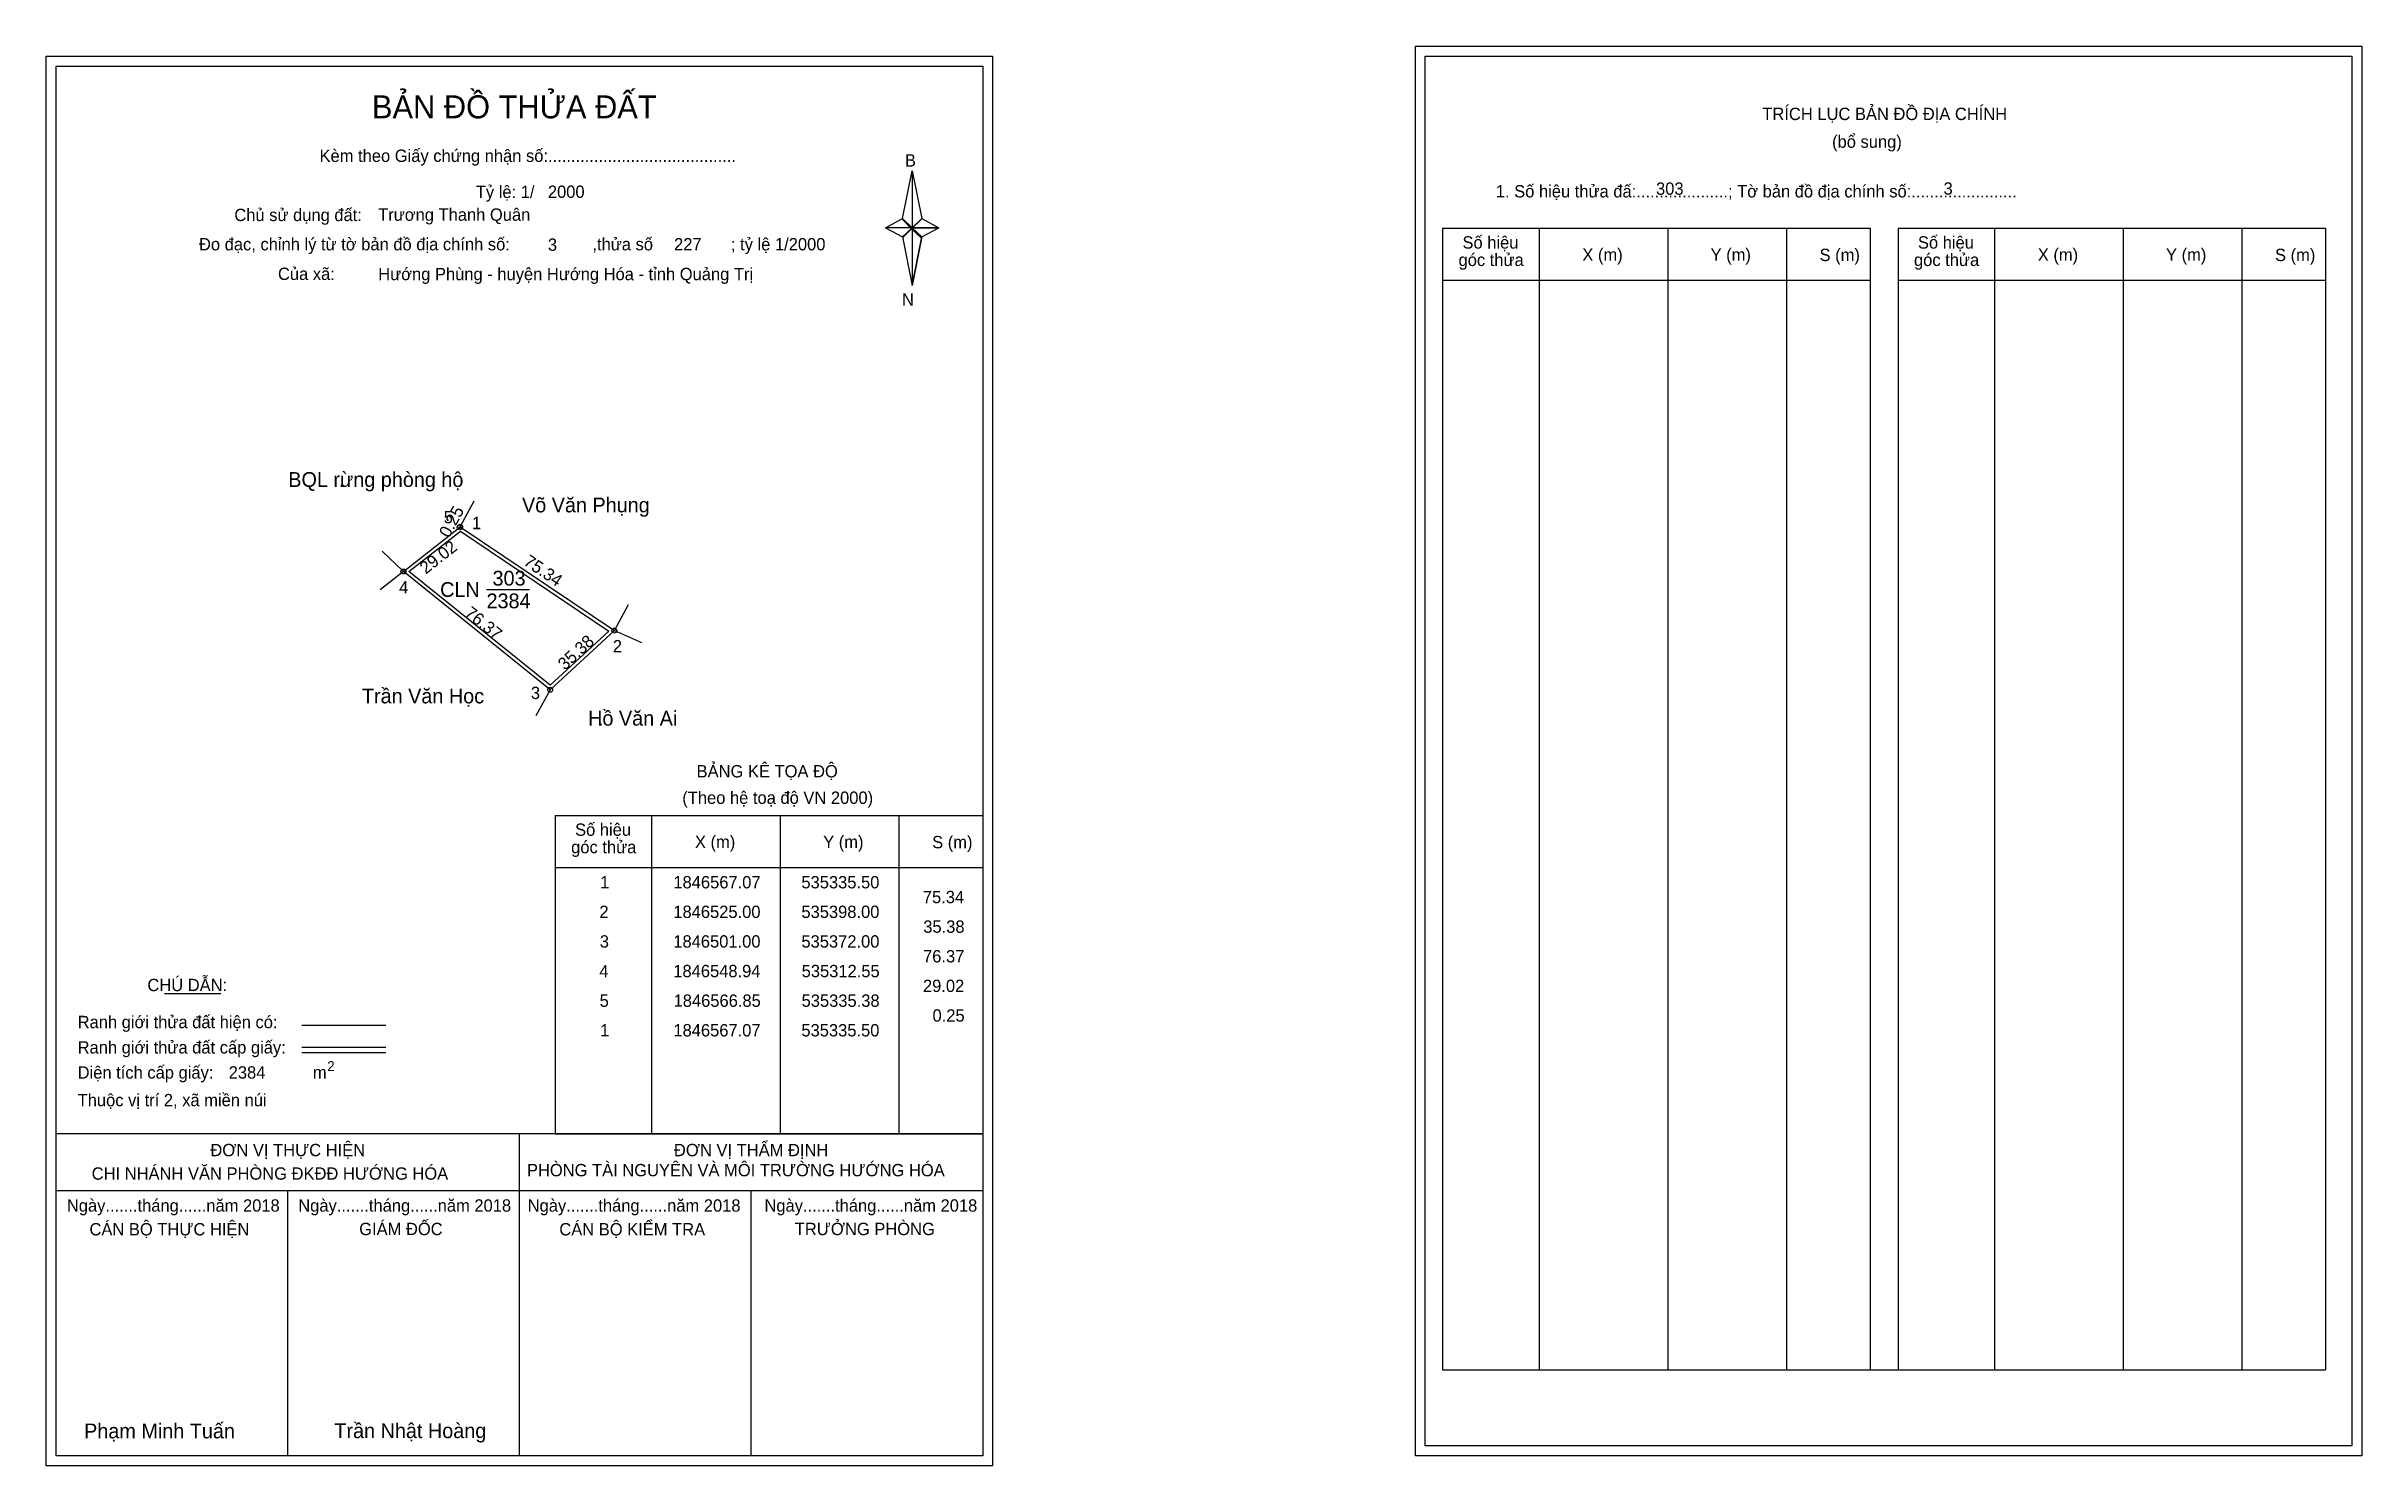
# Model space of a CAD drawing. Extents: x 535168 to 536106, y 1846187 to 1846762.
import ezdxf

# ---------------------------------------------------------------- set-up
doc = ezdxf.new("R2010")
doc.units = 0
for name, color, linetype in [('Level 1', 7, 'Continuous'), ('Level 10', 7, 'Continuous'), ('Level 11', 7, 'Continuous'), ('Level 13', 7, 'Continuous'), ('Level 27', 7, 'Continuous'), ('Level 3', 7, 'Continuous'), ('Level 36', 7, 'Continuous'), ('Level 49', 7, 'Continuous'), ('Level 53', 7, 'Continuous'), ('Level 55', 7, 'Continuous'), ('Level 6', 7, 'Continuous'), ('Level 60', 7, 'Continuous'), ('Level 63', 7, 'Continuous'), ('Level 9', 7, 'Continuous')]:
    doc.layers.add(name, color=color, linetype=linetype)

msp = doc.modelspace()

# ---------------------------------------------------------------- linework, layer by layer
at = {"layer": 'Level 1'}
for p, q in [((535171.87, 1846753.76), (535171.87, 1846753.76)), ((535726.51, 1846757.76), (535726.51, 1846757.76)), ((535514.71, 1846692), (535518.65, 1846711.28)), ((535518.65, 1846711.28), (535518.65, 1846688.23)), ((535518.65, 1846711.28), (535522.58, 1846692)), ((535507.82, 1846688.23), (535514.71, 1846692)), ((535514.71, 1846692), (535518.65, 1846688.23)), ((535518.35, 1846687.79), (535514.71, 1846691.56)), ((535518.65, 1846688.23), (535514.71, 1846684.55)), ((535518.35, 1846687.79), (535514.71, 1846684.11)), ((535514.71, 1846684.11), (535518.35, 1846687.79)), ((535514.71, 1846684.55), (535518.65, 1846664.83)), ((535522.29, 1846691.56), (535518.35, 1846687.79)), ((535518.35, 1846687.79), (535522.29, 1846691.56)), ((535522.29, 1846684.11), (535518.35, 1846687.79)), ((535522.58, 1846692), (535518.65, 1846688.23)), ((535518.65, 1846688.23), (535518.65, 1846664.83)), ((535518.65, 1846688.23), (535529.47, 1846688.23)), ((535518.65, 1846688.23), (535522.58, 1846684.55)), ((535522.58, 1846684.55), (535518.65, 1846664.83)), ((535522.58, 1846684.55), (535529.47, 1846688.23)), ((535733.58, 1846688.05), (535906.78, 1846688.05)), ((535772.76, 1846225.52), (535772.76, 1846688.05)), ((535824.9, 1846225.52), (535824.9, 1846688.05)), ((535872.85, 1846688.05), (535872.85, 1846225.52)), ((535906.78, 1846688.05), (535906.78, 1846225.52)), ((535918.09, 1846688.05), (536091.3, 1846688.05)), ((535957.27, 1846225.52), (535957.27, 1846688.05)), ((536009.42, 1846225.52), (536009.42, 1846688.05)), ((536057.36, 1846688.05), (536057.36, 1846225.52)), ((536091.3, 1846688.05), (536091.3, 1846225.52)), ((535733.58, 1846667), (535906.78, 1846667)), ((535918.09, 1846667), (536091.3, 1846667)), ((535374.06, 1846450.11), (535547.26, 1846450.11)), ((535413.24, 1846321.06), (535413.24, 1846450.11)), ((535465.38, 1846321.06), (535465.38, 1846450.11)), ((535513.32, 1846450.11), (535513.32, 1846321.06)), ((535374.06, 1846429.05), (535547.26, 1846429.05)), ((535215.7, 1846377.89), (535238.51, 1846377.89)), ((535271.43, 1846365.08), (535305.46, 1846365.08)), ((535271.43, 1846356.19), (535305.46, 1846356.19)), ((535271.43, 1846354), (535305.46, 1846354)), ((535385.52, 1846321.06), (535171.86, 1846321.06)), ((535547.26, 1846321.06), (535337.58, 1846321.06)), ((535359.56, 1846190.61), (535359.56, 1846321.06)), ((535374.06, 1846321.05), (535547.26, 1846321.05)), ((535547.26, 1846297.96), (535171.86, 1846297.96)), ((535265.71, 1846190.61), (535265.71, 1846297.96)), ((535453.41, 1846190.61), (535453.41, 1846297.96)), ((535733.58, 1846225.52), (536091.3, 1846225.52)), ((535547.26, 1846190.61), (535547.26, 1846190.61)), ((536101.91, 1846194.61), (536101.91, 1846194.61))]:
    msp.add_line(p, q, dxfattribs=at)
for points in [[(535514.71, 1846692), (535518.65, 1846711.28), (535518.65, 1846688.23)], [(535507.82, 1846688.23), (535514.71, 1846684.55), (535518.65, 1846688.23)], [(535518.65, 1846688.23), (535522.58, 1846692), (535529.47, 1846688.23)], [(535518.65, 1846688.23), (535518.65, 1846664.83), (535522.58, 1846684.55)]]:
    msp.add_lwpolyline(points, close=True, dxfattribs=at)
at = {"layer": 'Level 10'}
for points in [[(535372, 1846501), (535312.55, 1846548.94), (535335.38, 1846566.85), (535335.5, 1846567.07), (535398, 1846525)], [(535371.94, 1846502.85), (535314.8, 1846548.92), (535335.65, 1846565.28), (535395.75, 1846524.83)]]:
    msp.add_lwpolyline(points, close=True, dxfattribs=at)
at = {"layer": 'Level 11'}
for centre in [(535335.38, 1846566.85), (535335.5, 1846567.07), (535312.55, 1846548.94), (535398, 1846525), (535372, 1846501), (535372, 1846501)]:
    msp.add_circle(centre, 1, dxfattribs=at)
at = {"layer": 'Level 27'}
for p, q in [((535335.5, 1846567.07), (535341.19, 1846577.63)), ((535312.55, 1846548.94), (535303.89, 1846557.25)), ((535312.55, 1846548.94), (535303.11, 1846541.53)), ((535398, 1846525), (535403.75, 1846535.53)), ((535398, 1846525), (535409.01, 1846520.22)), ((535372, 1846501), (535366.23, 1846490.48))]:
    msp.add_line(p, q, dxfattribs=at)
at = {"layer": 'Level 3'}
for p, q in [((535733.58, 1846688.05), (535733.58, 1846225.52)), ((535918.09, 1846688.05), (535918.09, 1846225.52)), ((535374.06, 1846450.11), (535374.06, 1846321.06))]:
    msp.add_line(p, q, dxfattribs=at)
at = {"layer": 'Level 63'}
for points in [[(535722.52, 1846761.76), (536105.92, 1846761.76), (536105.92, 1846190.61), (535722.52, 1846190.61)], [(535167.86, 1846757.76), (535551.26, 1846757.76), (535551.26, 1846186.61), (535167.86, 1846186.61)], [(535171.86, 1846753.76), (535547.26, 1846753.76), (535547.26, 1846190.61), (535171.86, 1846190.61)], [(535726.52, 1846757.76), (536101.92, 1846757.76), (536101.92, 1846194.61), (535726.52, 1846194.61)]]:
    msp.add_lwpolyline(points, close=True, dxfattribs=at)
at = {"layer": 'Level 9'}
msp.add_line((535346.2, 1846541.64), (535363.64, 1846541.64), dxfattribs=at)

# ---------------------------------------------------------------- texts
at = {"layer": 'Level 1'}
for s, height, p in [('BẢN ĐỒ THỬA ĐẤT', 9.3313, (535299.8, 1846732.57)), ('TRÍCH LỤC BẢN ĐỒ ĐỊA CHÍNH', 5, (535863.1, 1846731.88)), ('(bổ sung)', 5, (535891.35, 1846720.64)), ('Kèm theo Giấy chứng nhận số:.........................................', 5, (535278.56, 1846714.91)), ('B', 5, (535515.73, 1846713.03)), ('1. Số hiệu thửa đấ:....................; Tờ bản đồ địa chính số:.......................', 5, (535755.13, 1846700.52)), ('Chủ sử dụng đất:', 5, (535244.04, 1846690.93)), ('Đo đạc, chỉnh lý từ tờ bản đồ địa chính số:                  ,thửa số                 ; tỷ lệ 1/2000', 5, (535229.73, 1846679.07)), ('Số hiệu', 5, (535741.61, 1846679.79)), ('Số hiệu', 5, (535926.13, 1846679.79)), ('góc thửa', 5, (535740.02, 1846672.73)), ('X (m)', 5, (535790.17, 1846674.84)), ('Y (m)', 5, (535842.13, 1846674.84)), ('S (m)', 5, (535886.28, 1846674.74)), ('góc thửa', 5, (535924.54, 1846672.73)), ('X (m)', 5, (535974.69, 1846674.84)), ('Y (m)', 5, (536026.64, 1846674.84)), ('S (m)', 5, (536070.8, 1846674.74)), ('Của xã:', 5, (535261.72, 1846667.07)), ('N', 5, (535514.53, 1846656.69)), ('BẢNG KÊ TỌA ĐỘ', 5, (535431.32, 1846465.51)), ('(Theo hệ toạ độ VN 2000)', 5, (535425.52, 1846454.79)), ('Số hiệu', 5, (535382.09, 1846441.84)), ('X (m)', 5, (535430.65, 1846436.89)), ('Y (m)', 5, (535482.6, 1846436.89)), ('S (m)', 5, (535526.76, 1846436.79)), ('góc thửa', 5, (535380.5, 1846434.78)), ('CHÚ DẪN:', 5, (535208.82, 1846378.9)), ('Ranh giới thửa đất hiện có:', 5, (535180.56, 1846363.9)), ('Ranh giới thửa đất cấp giấy:', 5, (535180.56, 1846353.62)), ('Diện tích cấp giấy:', 5, (535180.56, 1846343.46)), ('m', 5, (535275.87, 1846343.5)), ('2', 4, (535281.67, 1846346.52)), ('Thuộc vị trí 2, xã miền núi', 5, (535180.56, 1846332.26)), ('ĐƠN VỊ THỰC HIỆN', 5, (535234.33, 1846312.02)), ('ĐƠN VỊ THẨM ĐỊNH', 5, (535422.14, 1846312.02)), ('PHÒNG TÀI NGUYÊN VÀ MÔI TRƯỜNG HƯỚNG HÓA', 5, (535362.59, 1846303.88)), ('CHI NHÁNH VĂN PHÒNG ĐKĐĐ HƯỚNG HÓA', 5, (535186.25, 1846302.5)), ('Ngày.......tháng......năm 2018', 5, (535176.2, 1846289.55)), ('Ngày.......tháng......năm 2018', 5, (535269.94, 1846289.55)), ('Ngày.......tháng......năm 2018', 5, (535362.89, 1846289.55)), ('Ngày.......tháng......năm 2018', 5, (535458.81, 1846289.55)), ('CÁN BỘ THỰC HIỆN', 5, (535185.36, 1846279.92)), ('GIÁM ĐỐC', 5, (535294.63, 1846280.04)), ('CÁN BỘ KIỂM TRA', 5, (535375.71, 1846279.92)), ('TRƯỞNG PHÒNG', 5, (535471.09, 1846280.04)), ('Phạm Minh Tuấn', 6, (535183.18, 1846197.69)), ('Trần Nhật Hoàng', 6, (535284.57, 1846197.79))]:
    msp.add_text(s, height=height, dxfattribs=at).set_placement(p)
at = {"layer": 'Level 11'}
msp.add_text('Tỷ lệ: 1/', height=5, dxfattribs=at).set_placement((535341.88, 1846700.29))
at = {"layer": 'Level 13'}
for s, p in [('CLN', (535327.41, 1846538.64)), ('303', (535348.64, 1846543.24)), ('2384', (535346.21, 1846534.04))]:
    msp.add_text(s, height=6, dxfattribs=at).set_placement(p)
at = {"layer": 'Level 36'}
for p in [(535286.37, 1846583.22), (535391.33, 1846486.49)]:
    msp.add_text('.', height=6, dxfattribs=at).set_placement(p)
at = {"layer": 'Level 49'}
for s, rotation, p in [('0.25', 61.38954, (535331.06, 1846562.27)), ('29.02', 38.11397, (535321.62, 1846547.67)), ('75.34', 326.05471, (535360.86, 1846551.93)), ('76.37', 321.11758, (535336.94, 1846531.33)), ('35.38', 42.70939, (535377.96, 1846508.68))]:
    msp.add_text(s, height=5, rotation=rotation, dxfattribs=at).set_placement(p)
at = {"layer": 'Level 53'}
for s, p in [('1', (535392.25, 1846420.55)), ('1846567.07', (535421.92, 1846420.55)), ('535335.50', (535473.78, 1846420.55)), ('2', (535391.95, 1846408.55)), ('1846525.00', (535421.89, 1846408.55)), ('535398.00', (535473.78, 1846408.55)), ('75.34', (535522.98, 1846414.55)), ('35.38', (535523.15, 1846402.55)), ('3', (535392.11, 1846396.55)), ('1846501.00', (535421.89, 1846396.55)), ('535372.00', (535473.78, 1846396.55)), ('76.37', (535523.06, 1846390.55)), ('4', (535391.93, 1846384.55)), ('1846548.94', (535421.89, 1846384.55)), ('535312.55', (535473.89, 1846384.55)), ('5', (535392.04, 1846372.55)), ('1846566.85', (535422, 1846372.55)), ('535335.38', (535473.86, 1846372.55)), ('29.02', (535523.03, 1846378.55)), ('1', (535392.25, 1846360.55)), ('1846567.07', (535421.92, 1846360.55)), ('535335.50', (535473.78, 1846360.55)), ('0.25', (535526.9, 1846366.55))]:
    msp.add_text(s, height=5, dxfattribs=at).set_placement(p)
at = {"layer": 'Level 55'}
for s, height, p in [('5', 0.8, (535335.12, 1846566.85)), ('302', 0.22, (535335.26, 1846566.85)), ('302', 0.22, (535335.26, 1846566.85)), ('0', 0.22, (535335.3, 1846566.63)), ('0', 0.22, (535335.3, 1846566.63)), ('1', 0.8, (535335.28, 1846567.07)), ('0', 0.22, (535335.42, 1846566.85)), ('0', 0.22, (535335.42, 1846566.85)), ('4', 0.8, (535312.27, 1846548.94)), ('304', 0.22, (535312.31, 1846548.72)), ('0', 0.22, (535312.47, 1846548.72)), ('0', 0.22, (535312.47, 1846548.72)), ('302', 0.22, (535397.76, 1846524.78)), ('302', 0.22, (535397.76, 1846524.78)), ('2', 0.8, (535397.73, 1846525)), ('0', 0.22, (535397.92, 1846524.78)), ('304', 0.22, (535371.76, 1846500.78)), ('3', 0.8, (535371.75, 1846501)), ('0', 0.22, (535371.92, 1846500.78))]:
    msp.add_text(s, height=height, dxfattribs=at).set_placement(p)
at = {"layer": 'Level 6'}
for s, p in [('2000', (535371.07, 1846700.33)), ('303', (535820.03, 1846701.6)), ('3', (535936.52, 1846701.64)), ('Trương Thanh Quân', (535302.31, 1846691.06)), ('3', (535371.07, 1846678.89)), ('227', (535422.19, 1846679.05)), ('Hướng Phùng - huyện Hướng Hóa - tỉnh Quảng Trị', (535302.34, 1846666.98)), ('2384', (535241.75, 1846343.47))]:
    msp.add_text(s, height=5, dxfattribs=at).set_placement(p)
at = {"layer": 'Level 60'}
for s, p in [('BQL rừng phòng hộ', (535265.9, 1846583.22)), ('Võ Văn Phụng', (535360.59, 1846572.9)), ('Trần Văn Học', (535295.73, 1846495.5)), ('Hồ Văn Ai', (535387.37, 1846486.49))]:
    msp.add_text(s, height=6, dxfattribs=at).set_placement(p)
at = {"layer": 'Level 9'}
for s, p in [('5', (535328.89, 1846568.49)), ('1', (535340.32, 1846566.1)), ('4', (535310.79, 1846540.04)), ('2', (535397.38, 1846516.19)), ('3', (535364.18, 1846497.26))]:
    msp.add_text(s, height=5, dxfattribs=at).set_placement(p)

doc.saveas('drawing.dxf')
